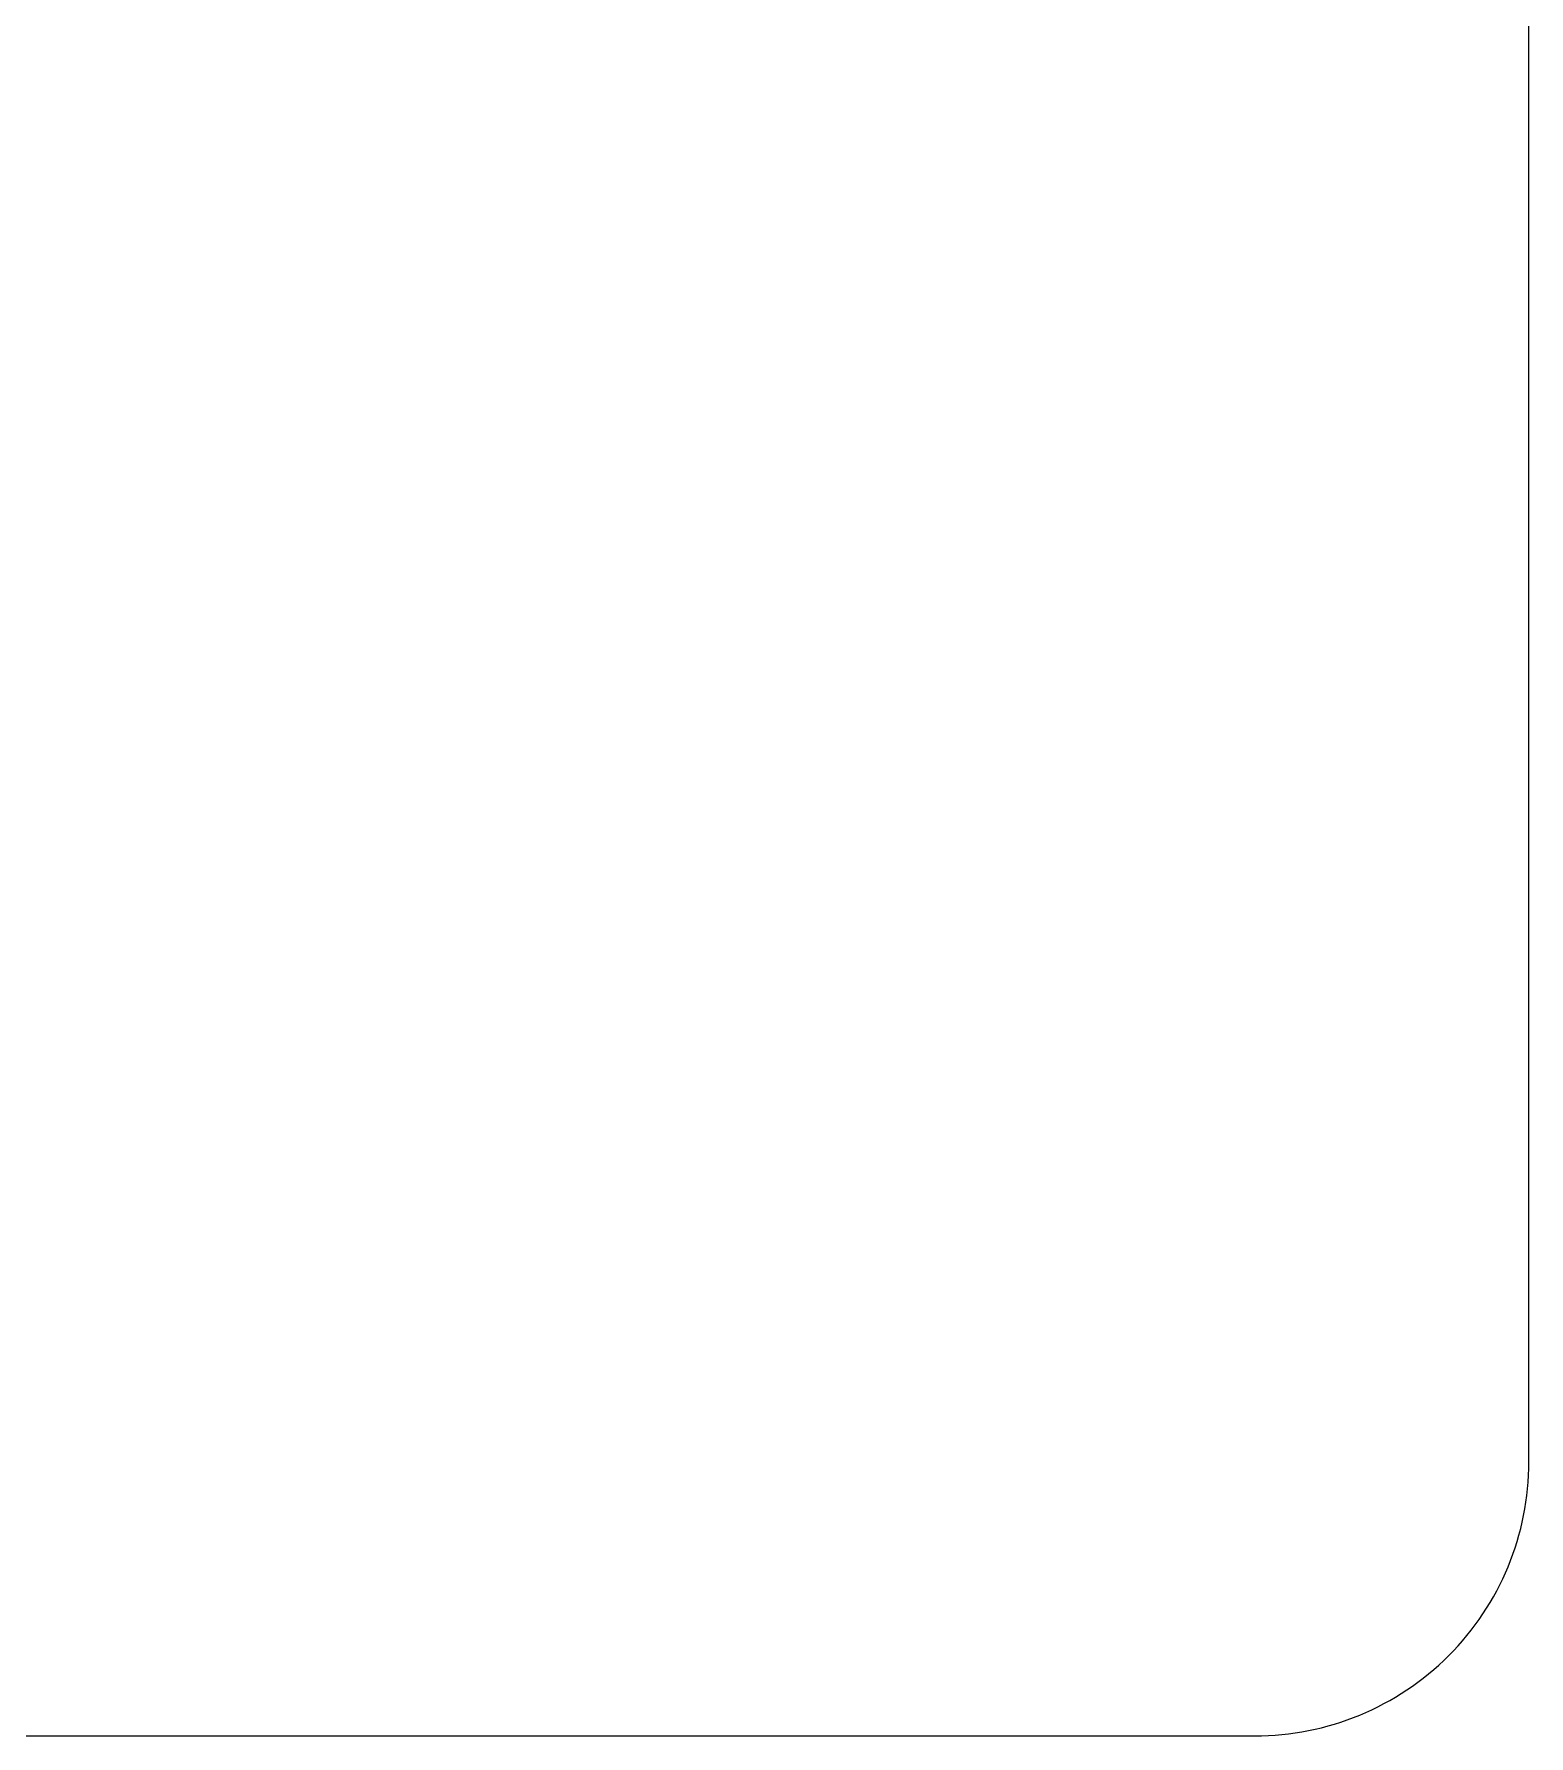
# Model space of a CAD drawing. Header units: metres. Extents: x 0 to 50, y 0 to 50.
# Drawn here: x 33.64 to 50, y 0 to 18.62 of the extents above; entities that cross this region are included whole.
import ezdxf

# ---------------------------------------------------------------- set-up
doc = ezdxf.new("R2010")
doc.units = ezdxf.units.M

msp = doc.modelspace()

# ---------------------------------------------------------------- linework, layer by layer
msp.add_lwpolyline([(3, 0), (47, 0), (47, 0), (47.074492, 0.000924), (47.148761, 0.003687), (47.222779, 0.008277), (47.296513, 0.01468), (47.369934, 0.022884), (47.443009, 0.032877), (47.51571, 0.044646), (47.588004, 0.058177), (47.659861, 0.073458), (47.731251, 0.090477), (47.802143, 0.10922), (47.872505, 0.129676), (47.942308, 0.15183), (48.01152, 0.175671), (48.080111, 0.201186), (48.14805, 0.228361), (48.215307, 0.257185), (48.281849, 0.287645), (48.347648, 0.319727), (48.412671, 0.35342), (48.476889, 0.388709), (48.540271, 0.425584), (48.602785, 0.46403), (48.664402, 0.504035), (48.725089, 0.545587), (48.784818, 0.588672), (48.843556, 0.633279), (48.901274, 0.679394), (48.957939, 0.727004), (49.013523, 0.776097), (49.067994, 0.826659), (49.12132, 0.87868), (49.12132, 0.87868), (49.173341, 0.932006), (49.223903, 0.986477), (49.272996, 1.042061), (49.320606, 1.098726), (49.366721, 1.156444), (49.411328, 1.215182), (49.454413, 1.274911), (49.495965, 1.335598), (49.53597, 1.397215), (49.574416, 1.459729), (49.611291, 1.523111), (49.64658, 1.587329), (49.680273, 1.652352), (49.712355, 1.718151), (49.742815, 1.784693), (49.771639, 1.85195), (49.798814, 1.919889), (49.824329, 1.98848), (49.84817, 2.057692), (49.870324, 2.127495), (49.89078, 2.197857), (49.909523, 2.268749), (49.926542, 2.340139), (49.941823, 2.411996), (49.955354, 2.48429), (49.967123, 2.556991), (49.977116, 2.630066), (49.98532, 2.703487), (49.991723, 2.777221), (49.996313, 2.851239), (49.999076, 2.925508), (50, 3), (50, 47)])

doc.saveas('drawing.dxf')
